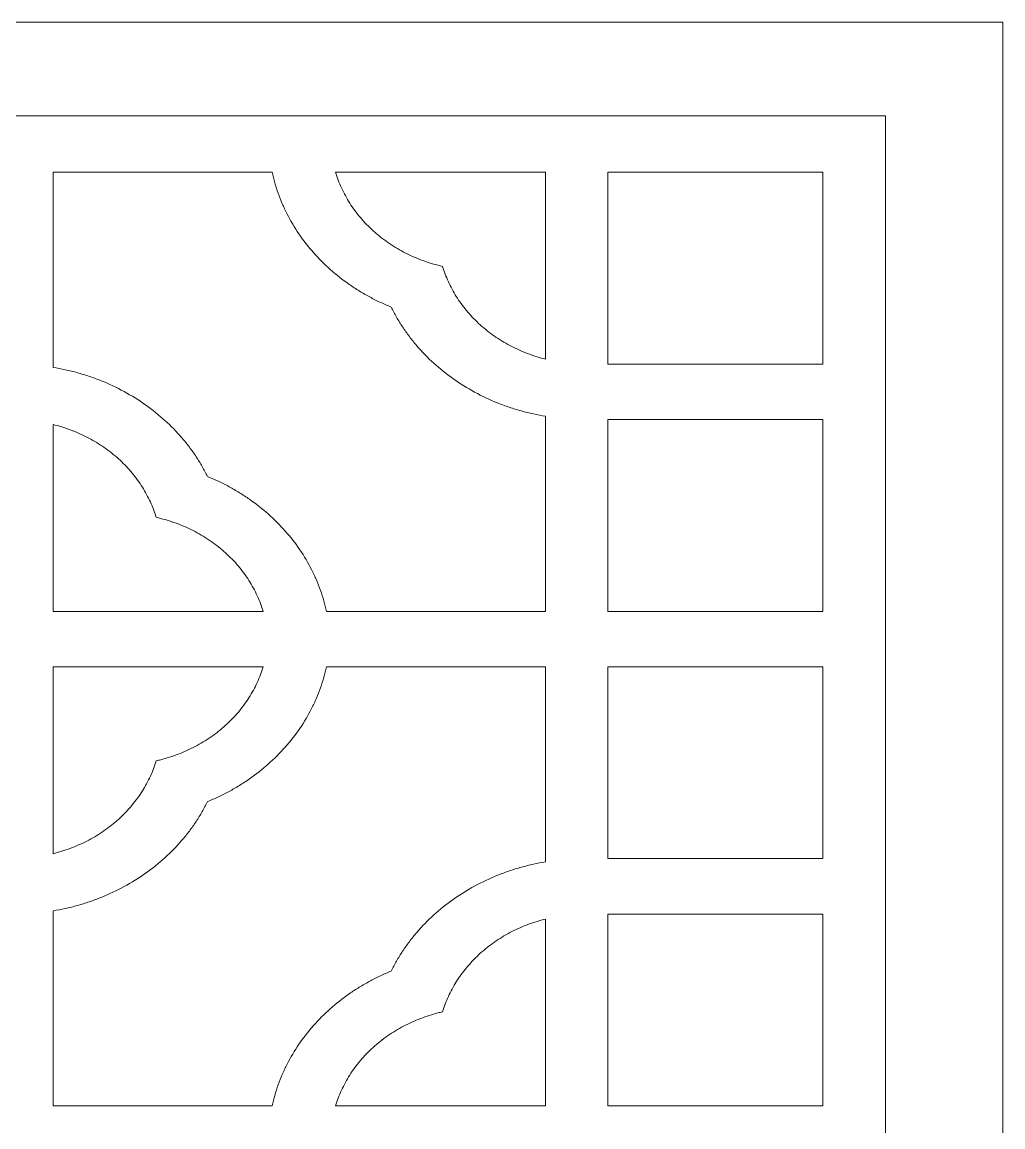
# Model space of a CAD drawing. Header units: centimetres. Extents: x -27.5 to -16.8, y -9.5 to 9.5.
# Drawn here: x -24.931 to -22.363, y 6.607 to 9.5 of the extents above; entities that cross this region are included whole.
import ezdxf

# ---------------------------------------------------------------- set-up
doc = ezdxf.new("R2010")
doc.units = ezdxf.units.CM
doc.header["$MEASUREMENT"] = 0
doc.layers.add('layer 1', color=7, linetype='Continuous')

msp = doc.modelspace()

# ---------------------------------------------------------------- linework, layer by layer
at = {"layer": 'layer 1', "color": 250, "lineweight": 9}
for points, knots in [([(-27.5, 9.5), (-27.5, 3.16667), (-27.5, -3.16664), (-27.5, -9.5), (-27.5, -9.5), (-25.78754, -9.5), (-24.07508, -9.5), (-22.36263, -9.5), (-22.36263, -9.5), (-22.36263, -3.16664), (-22.36263, 3.16667), (-22.36263, 9.5), (-22.36263, 9.5), (-24.07508, 9.5), (-25.78754, 9.5), (-27.5, 9.5)], [0, 0, 0, 0, 0.2, 0.2, 0.2, 0.2, 0.4, 0.4, 0.4, 0.4, 0.6, 0.6, 0.6, 0.6, 1, 1, 1, 1]), ([(-22.66971, -1.25389), (-22.66971, 2.24882), (-22.66971, 5.75153), (-22.66971, 9.25424), (-22.66971, 9.25424), (-24.17746, 9.25424), (-25.68521, 9.25424), (-27.19295, 9.25424), (-27.19295, 9.25424), (-27.19295, 5.75153), (-27.19295, 2.24882), (-27.19295, -1.25389), (-27.19295, -1.25389), (-25.68521, -1.25389), (-24.17746, -1.25389), (-22.66971, -1.25389)], [0, 0, 0, 0, 0.2, 0.2, 0.2, 0.2, 0.4, 0.4, 0.4, 0.4, 0.6, 0.6, 0.6, 0.6, 1, 1, 1, 1]), ([(-23.96464, 8.75374), (-23.96029, 8.74489), (-23.95568, 8.73621), (-23.95074, 8.7276), (-23.95074, 8.7276), (-23.94574, 8.71891), (-23.94045, 8.71032), (-23.93488, 8.70187), (-23.93488, 8.70187), (-23.92925, 8.69335), (-23.92336, 8.68499), (-23.91713, 8.67679), (-23.91713, 8.67679), (-23.9109, 8.66849), (-23.90435, 8.66045), (-23.89754, 8.65246), (-23.89754, 8.65246), (-23.88382, 8.63654), (-23.86897, 8.62121), (-23.85308, 8.60685), (-23.85308, 8.60685), (-23.83711, 8.59232), (-23.82013, 8.57876), (-23.80224, 8.56605), (-23.80224, 8.56605), (-23.78437, 8.55342), (-23.76568, 8.54183), (-23.74618, 8.53125), (-23.74618, 8.53125), (-23.72685, 8.52076), (-23.70681, 8.51127), (-23.68621, 8.50298), (-23.68621, 8.50298), (-23.67597, 8.49888), (-23.66564, 8.4951), (-23.65519, 8.49155), (-23.65519, 8.49155), (-23.64481, 8.488), (-23.63435, 8.48477), (-23.62376, 8.48183), (-23.62376, 8.48183), (-23.61327, 8.47892), (-23.60271, 8.47624), (-23.59208, 8.47395), (-23.59208, 8.47395), (-23.58154, 8.47157), (-23.57098, 8.46953), (-23.56035, 8.46779), (-23.56035, 8.46779), (-23.56035, 8.29756), (-23.56035, 8.12733), (-23.56035, 7.95709), (-23.56035, 7.95709), (-23.75155, 7.95709), (-23.94279, 7.95709), (-24.13396, 7.95709), (-24.13396, 7.95709), (-24.13597, 7.96632), (-24.13831, 7.97549), (-24.14094, 7.98463), (-24.14094, 7.98463), (-24.14356, 7.99386), (-24.14651, 8.00302), (-24.14979, 8.01219), (-24.14979, 8.01219), (-24.15302, 8.02133), (-24.15661, 8.0304), (-24.16051, 8.0394), (-24.16051, 8.0394), (-24.16438, 8.04847), (-24.16864, 8.05748), (-24.17315, 8.06632), (-24.17315, 8.06632), (-24.18223, 8.08423), (-24.19256, 8.1016), (-24.20401, 8.11839), (-24.20401, 8.11839), (-24.21553, 8.13537), (-24.2282, 8.15163), (-24.24197, 8.16719), (-24.24197, 8.16719), (-24.25569, 8.18272), (-24.27047, 8.19756), (-24.28621, 8.21154), (-24.28621, 8.21154), (-24.30183, 8.22542), (-24.31837, 8.23845), (-24.33574, 8.25053), (-24.33574, 8.25053), (-24.34433, 8.25651), (-24.35312, 8.26228), (-24.36208, 8.2678), (-24.36208, 8.2678), (-24.37101, 8.27325), (-24.38009, 8.27854), (-24.38932, 8.28352), (-24.38932, 8.28352), (-24.39846, 8.28849), (-24.40778, 8.29314), (-24.41722, 8.29763), (-24.41722, 8.29763), (-24.42657, 8.30205), (-24.43607, 8.30624), (-24.44567, 8.31011), (-24.44567, 8.31011), (-24.45, 8.31895), (-24.45468, 8.32764), (-24.4596, 8.3363), (-24.4596, 8.3363), (-24.46457, 8.34498), (-24.46984, 8.35352), (-24.47541, 8.36195), (-24.47541, 8.36195), (-24.48107, 8.37048), (-24.48698, 8.37884), (-24.49319, 8.38706), (-24.49319, 8.38706), (-24.49942, 8.39533), (-24.50597, 8.40346), (-24.5128, 8.41137), (-24.5128, 8.41137), (-24.52652, 8.42738), (-24.54136, 8.44261), (-24.55726, 8.45707), (-24.55726, 8.45707), (-24.57321, 8.4715), (-24.59018, 8.48516), (-24.60805, 8.49778), (-24.60805, 8.49778), (-24.62592, 8.5104), (-24.64463, 8.52202), (-24.66413, 8.53258), (-24.66413, 8.53258), (-24.68349, 8.54316), (-24.70351, 8.55255), (-24.7241, 8.56085), (-24.7241, 8.56085), (-24.73432, 8.56495), (-24.74465, 8.56882), (-24.75512, 8.57228), (-24.75512, 8.57228), (-24.7655, 8.57583), (-24.77599, 8.57908), (-24.78653, 8.58199), (-24.78653, 8.58199), (-24.79702, 8.58492), (-24.80761, 8.5876), (-24.81821, 8.58996), (-24.81821, 8.58996), (-24.82875, 8.59225), (-24.83933, 8.59432), (-24.84999, 8.59603), (-24.84999, 8.59603), (-24.84999, 8.76627), (-24.84999, 8.93652), (-24.84999, 9.10673), (-24.84999, 9.10673), (-24.65875, 9.10673), (-24.46753, 9.10673), (-24.27633, 9.10673), (-24.27633, 9.10673), (-24.27432, 9.09752), (-24.272, 9.08836), (-24.26939, 9.0792), (-24.26939, 9.0792), (-24.26676, 9.06996), (-24.26383, 9.06082), (-24.26055, 9.05173), (-24.26055, 9.05173), (-24.25727, 9.0425), (-24.25368, 9.03343), (-24.24983, 9.02442), (-24.24983, 9.02442), (-24.24591, 9.01535), (-24.2417, 9.00635), (-24.23716, 8.99753), (-24.23716, 8.99753), (-24.22807, 8.97961), (-24.21778, 8.96223), (-24.2063, 8.94543), (-24.2063, 8.94543), (-24.19478, 8.92853), (-24.18211, 8.91219), (-24.16837, 8.89666), (-24.16837, 8.89666), (-24.1546, 8.88111), (-24.13984, 8.86626), (-24.12413, 8.85231), (-24.12413, 8.85231), (-24.10848, 8.83841), (-24.09194, 8.82546), (-24.07458, 8.81332), (-24.07458, 8.81332), (-24.06596, 8.80732), (-24.05721, 8.80157), (-24.04821, 8.79612), (-24.04821, 8.79612), (-24.0393, 8.79057), (-24.03023, 8.78537), (-24.02097, 8.78033), (-24.02097, 8.78033), (-24.01183, 8.77543), (-24.00251, 8.77069), (-23.99309, 8.7662), (-23.99309, 8.7662), (-23.98372, 8.76178), (-23.97426, 8.75768), (-23.96464, 8.75374)], [0, 0, 0, 0, 0.0188679, 0.0188679, 0.0188679, 0.0188679, 0.0377358, 0.0377358, 0.0377358, 0.0377358, 0.0566038, 0.0566038, 0.0566038, 0.0566038, 0.0754717, 0.0754717, 0.0754717, 0.0754717, 0.0943396, 0.0943396, 0.0943396, 0.0943396, 0.1132075, 0.1132075, 0.1132075, 0.1132075, 0.1320755, 0.1320755, 0.1320755, 0.1320755, 0.1509434, 0.1509434, 0.1509434, 0.1509434, 0.1698113, 0.1698113, 0.1698113, 0.1698113, 0.1886792, 0.1886792, 0.1886792, 0.1886792, 0.2075472, 0.2075472, 0.2075472, 0.2075472, 0.2264151, 0.2264151, 0.2264151, 0.2264151, 0.245283, 0.245283, 0.245283, 0.245283, 0.2641509, 0.2641509, 0.2641509, 0.2641509, 0.2830189, 0.2830189, 0.2830189, 0.2830189, 0.3018868, 0.3018868, 0.3018868, 0.3018868, 0.3207547, 0.3207547, 0.3207547, 0.3207547, 0.3396226, 0.3396226, 0.3396226, 0.3396226, 0.3584906, 0.3584906, 0.3584906, 0.3584906, 0.3773585, 0.3773585, 0.3773585, 0.3773585, 0.3962264, 0.3962264, 0.3962264, 0.3962264, 0.4150943, 0.4150943, 0.4150943, 0.4150943, 0.4339623, 0.4339623, 0.4339623, 0.4339623, 0.4528302, 0.4528302, 0.4528302, 0.4528302, 0.4716981, 0.4716981, 0.4716981, 0.4716981, 0.490566, 0.490566, 0.490566, 0.490566, 0.509434, 0.509434, 0.509434, 0.509434, 0.5283019, 0.5283019, 0.5283019, 0.5283019, 0.5471698, 0.5471698, 0.5471698, 0.5471698, 0.5660377, 0.5660377, 0.5660377, 0.5660377, 0.5849057, 0.5849057, 0.5849057, 0.5849057, 0.6037736, 0.6037736, 0.6037736, 0.6037736, 0.6226415, 0.6226415, 0.6226415, 0.6226415, 0.6415094, 0.6415094, 0.6415094, 0.6415094, 0.6603774, 0.6603774, 0.6603774, 0.6603774, 0.6792453, 0.6792453, 0.6792453, 0.6792453, 0.6981132, 0.6981132, 0.6981132, 0.6981132, 0.7169811, 0.7169811, 0.7169811, 0.7169811, 0.7358491, 0.7358491, 0.7358491, 0.7358491, 0.754717, 0.754717, 0.754717, 0.754717, 0.7735849, 0.7735849, 0.7735849, 0.7735849, 0.7924528, 0.7924528, 0.7924528, 0.7924528, 0.8113208, 0.8113208, 0.8113208, 0.8113208, 0.8301887, 0.8301887, 0.8301887, 0.8301887, 0.8490566, 0.8490566, 0.8490566, 0.8490566, 0.8679245, 0.8679245, 0.8679245, 0.8679245, 0.8867925, 0.8867925, 0.8867925, 0.8867925, 0.9056604, 0.9056604, 0.9056604, 0.9056604, 0.9245283, 0.9245283, 0.9245283, 0.9245283, 0.9433962, 0.9433962, 0.9433962, 0.9433962, 0.9622642, 0.9622642, 0.9622642, 0.9622642, 1, 1, 1, 1]), ([(-23.56035, 9.10673), (-23.56035, 8.94369), (-23.56035, 8.78056), (-23.56035, 8.61743), (-23.56035, 8.61743), (-23.56789, 8.61933), (-23.57531, 8.62146), (-23.58273, 8.62375), (-23.58273, 8.62375), (-23.59022, 8.62604), (-23.59765, 8.62856), (-23.605, 8.63131), (-23.605, 8.63131), (-23.61982, 8.63686), (-23.63428, 8.64325), (-23.64837, 8.65042), (-23.64837, 8.65042), (-23.66252, 8.65768), (-23.67625, 8.66572), (-23.68935, 8.67456), (-23.68935, 8.67456), (-23.70254, 8.68341), (-23.71508, 8.69303), (-23.72687, 8.70338), (-23.72687, 8.70338), (-23.73872, 8.71371), (-23.74978, 8.72469), (-23.76002, 8.73621), (-23.76002, 8.73621), (-23.77022, 8.74773), (-23.77956, 8.75974), (-23.78802, 8.77227), (-23.78802, 8.77227), (-23.79638, 8.78459), (-23.8038, 8.79738), (-23.81035, 8.81048), (-23.81035, 8.81048), (-23.81354, 8.81694), (-23.81654, 8.82349), (-23.81929, 8.83014), (-23.81929, 8.83014), (-23.82201, 8.83666), (-23.82456, 8.84331), (-23.82685, 8.84993), (-23.82685, 8.84993), (-23.82801, 8.85341), (-23.82921, 8.85687), (-23.83037, 8.86035), (-23.83037, 8.86035), (-23.83429, 8.86138), (-23.83821, 8.86241), (-23.8421, 8.86342), (-23.8421, 8.86342), (-23.8498, 8.86539), (-23.85745, 8.86754), (-23.86508, 8.86997), (-23.86508, 8.86997), (-23.87273, 8.87242), (-23.88031, 8.8751), (-23.88781, 8.87795), (-23.88781, 8.87795), (-23.89539, 8.88088), (-23.90288, 8.88395), (-23.91026, 8.88727), (-23.91026, 8.88727), (-23.91768, 8.89066), (-23.92499, 8.89421), (-23.9322, 8.89799), (-23.9322, 8.89799), (-23.94668, 8.90564), (-23.96065, 8.9141), (-23.97399, 8.92342), (-23.97399, 8.92342), (-23.98741, 8.93272), (-24.0001, 8.94291), (-24.01206, 8.95373), (-24.01206, 8.95373), (-24.024, 8.96454), (-24.03511, 8.97604), (-24.04537, 8.9882), (-24.04537, 8.9882), (-24.05556, 9.00021), (-24.06477, 9.01283), (-24.07311, 9.02584), (-24.07311, 9.02584), (-24.08131, 9.03879), (-24.08858, 9.05212), (-24.09481, 9.0658), (-24.09481, 9.0658), (-24.09795, 9.07258), (-24.10079, 9.07936), (-24.10337, 9.08623), (-24.10337, 9.08623), (-24.10594, 9.09301), (-24.10828, 9.09988), (-24.11036, 9.10673), (-24.11036, 9.10673), (-23.92702, 9.10673), (-23.74369, 9.10673), (-23.56035, 9.10673)], [0, 0, 0, 0, 0.0384615, 0.0384615, 0.0384615, 0.0384615, 0.0769231, 0.0769231, 0.0769231, 0.0769231, 0.1153846, 0.1153846, 0.1153846, 0.1153846, 0.1538462, 0.1538462, 0.1538462, 0.1538462, 0.1923077, 0.1923077, 0.1923077, 0.1923077, 0.2307692, 0.2307692, 0.2307692, 0.2307692, 0.2692308, 0.2692308, 0.2692308, 0.2692308, 0.3076923, 0.3076923, 0.3076923, 0.3076923, 0.3461538, 0.3461538, 0.3461538, 0.3461538, 0.3846154, 0.3846154, 0.3846154, 0.3846154, 0.4230769, 0.4230769, 0.4230769, 0.4230769, 0.4615385, 0.4615385, 0.4615385, 0.4615385, 0.5, 0.5, 0.5, 0.5, 0.5384615, 0.5384615, 0.5384615, 0.5384615, 0.5769231, 0.5769231, 0.5769231, 0.5769231, 0.6153846, 0.6153846, 0.6153846, 0.6153846, 0.6538462, 0.6538462, 0.6538462, 0.6538462, 0.6923077, 0.6923077, 0.6923077, 0.6923077, 0.7307692, 0.7307692, 0.7307692, 0.7307692, 0.7692308, 0.7692308, 0.7692308, 0.7692308, 0.8076923, 0.8076923, 0.8076923, 0.8076923, 0.8461538, 0.8461538, 0.8461538, 0.8461538, 0.8846154, 0.8846154, 0.8846154, 0.8846154, 0.9230769, 0.9230769, 0.9230769, 0.9230769, 1, 1, 1, 1]), ([(-23.39763, 9.10673), (-23.20983, 9.10673), (-23.02198, 9.10673), (-22.8342, 9.10673), (-22.8342, 9.10673), (-22.8342, 8.93934), (-22.8342, 8.77188), (-22.8342, 8.60449), (-22.8342, 8.60449), (-23.02198, 8.60449), (-23.20983, 8.60449), (-23.39763, 8.60449), (-23.39763, 8.60449), (-23.39763, 8.77188), (-23.39763, 8.93934), (-23.39763, 9.10673)], [0, 0, 0, 0, 0.2, 0.2, 0.2, 0.2, 0.4, 0.4, 0.4, 0.4, 0.6, 0.6, 0.6, 0.6, 1, 1, 1, 1]), ([(-23.39763, 7.95709), (-23.39763, 8.12448), (-23.39763, 8.29195), (-23.39763, 8.45943), (-23.39763, 8.45943), (-23.20983, 8.45943), (-23.02198, 8.45943), (-22.8342, 8.45943), (-22.8342, 8.45943), (-22.8342, 8.29195), (-22.8342, 8.12448), (-22.8342, 7.95709), (-22.8342, 7.95709), (-23.02198, 7.95709), (-23.20983, 7.95709), (-23.39763, 7.95709)], [0, 0, 0, 0, 0.2, 0.2, 0.2, 0.2, 0.4, 0.4, 0.4, 0.4, 0.6, 0.6, 0.6, 0.6, 1, 1, 1, 1]), ([(-24.84999, 8.44639), (-24.84245, 8.44452), (-24.83498, 8.44239), (-24.82756, 8.4401), (-24.82756, 8.4401), (-24.82007, 8.4378), (-24.81269, 8.43528), (-24.80536, 8.43251), (-24.80536, 8.43251), (-24.79052, 8.42699), (-24.77604, 8.4206), (-24.76199, 8.41341), (-24.76199, 8.41341), (-24.74777, 8.40617), (-24.73409, 8.3981), (-24.72099, 8.38926), (-24.72099, 8.38926), (-24.70777, 8.38042), (-24.69526, 8.3708), (-24.68342, 8.36047), (-24.68342, 8.36047), (-24.67162, 8.35011), (-24.66053, 8.33923), (-24.65032, 8.32764), (-24.65032, 8.32764), (-24.64012, 8.31611), (-24.63077, 8.30411), (-24.62234, 8.29156), (-24.62234, 8.29156), (-24.61396, 8.27925), (-24.60651, 8.26647), (-24.60001, 8.25337), (-24.60001, 8.25337), (-24.59676, 8.24688), (-24.59375, 8.24033), (-24.59101, 8.23371), (-24.59101, 8.23371), (-24.58828, 8.22716), (-24.58576, 8.22054), (-24.58347, 8.2139), (-24.58347, 8.2139), (-24.58228, 8.21044), (-24.58109, 8.20696), (-24.57992, 8.2035), (-24.57992, 8.2035), (-24.576, 8.20247), (-24.57211, 8.20143), (-24.56819, 8.20049), (-24.56819, 8.20049), (-24.56049, 8.1985), (-24.55284, 8.1963), (-24.54528, 8.19385), (-24.54528, 8.19385), (-24.53761, 8.1914), (-24.53, 8.18881), (-24.52249, 8.18588), (-24.52249, 8.18588), (-24.51493, 8.18297), (-24.50746, 8.17988), (-24.50008, 8.17658), (-24.50008, 8.17658), (-24.49264, 8.17319), (-24.48533, 8.16961), (-24.47813, 8.16583), (-24.47813, 8.16583), (-24.46361, 8.15818), (-24.44964, 8.14973), (-24.4363, 8.14043), (-24.4363, 8.14043), (-24.42295, 8.13111), (-24.41023, 8.121), (-24.39828, 8.11012), (-24.39828, 8.11012), (-24.38632, 8.09931), (-24.37518, 8.08779), (-24.36497, 8.07571), (-24.36497, 8.07571), (-24.3548, 8.06364), (-24.34552, 8.05099), (-24.33722, 8.03798), (-24.33722, 8.03798), (-24.32898, 8.02504), (-24.32176, 8.01171), (-24.31548, 7.99805), (-24.31548, 7.99805), (-24.31241, 7.99134), (-24.30955, 7.98447), (-24.30696, 7.9776), (-24.30696, 7.9776), (-24.3044, 7.97081), (-24.30204, 7.96396), (-24.29998, 7.95709), (-24.29998, 7.95709), (-24.48331, 7.95709), (-24.66665, 7.95709), (-24.84999, 7.95709), (-24.84999, 7.95709), (-24.84999, 8.12022), (-24.84999, 8.28329), (-24.84999, 8.44639)], [0, 0, 0, 0, 0.0384615, 0.0384615, 0.0384615, 0.0384615, 0.0769231, 0.0769231, 0.0769231, 0.0769231, 0.1153846, 0.1153846, 0.1153846, 0.1153846, 0.1538462, 0.1538462, 0.1538462, 0.1538462, 0.1923077, 0.1923077, 0.1923077, 0.1923077, 0.2307692, 0.2307692, 0.2307692, 0.2307692, 0.2692308, 0.2692308, 0.2692308, 0.2692308, 0.3076923, 0.3076923, 0.3076923, 0.3076923, 0.3461538, 0.3461538, 0.3461538, 0.3461538, 0.3846154, 0.3846154, 0.3846154, 0.3846154, 0.4230769, 0.4230769, 0.4230769, 0.4230769, 0.4615385, 0.4615385, 0.4615385, 0.4615385, 0.5, 0.5, 0.5, 0.5, 0.5384615, 0.5384615, 0.5384615, 0.5384615, 0.5769231, 0.5769231, 0.5769231, 0.5769231, 0.6153846, 0.6153846, 0.6153846, 0.6153846, 0.6538462, 0.6538462, 0.6538462, 0.6538462, 0.6923077, 0.6923077, 0.6923077, 0.6923077, 0.7307692, 0.7307692, 0.7307692, 0.7307692, 0.7692308, 0.7692308, 0.7692308, 0.7692308, 0.8076923, 0.8076923, 0.8076923, 0.8076923, 0.8461538, 0.8461538, 0.8461538, 0.8461538, 0.8846154, 0.8846154, 0.8846154, 0.8846154, 0.9230769, 0.9230769, 0.9230769, 0.9230769, 1, 1, 1, 1]), ([(-24.27633, 6.6623), (-24.46753, 6.6623), (-24.65875, 6.6623), (-24.84999, 6.6623), (-24.84999, 6.6623), (-24.84999, 6.83254), (-24.84999, 7.00277), (-24.84999, 7.173), (-24.84999, 7.173), (-24.83933, 7.17474), (-24.82875, 7.17678), (-24.81821, 7.17916), (-24.81821, 7.17916), (-24.80761, 7.18152), (-24.79702, 7.18414), (-24.78653, 7.18705), (-24.78653, 7.18705), (-24.77599, 7.18995), (-24.7655, 7.19321), (-24.75512, 7.19676), (-24.75512, 7.19676), (-24.74465, 7.20031), (-24.73432, 7.20409), (-24.7241, 7.20828), (-24.7241, 7.20828), (-24.70351, 7.21655), (-24.68349, 7.22597), (-24.66413, 7.23646), (-24.66413, 7.23646), (-24.64463, 7.24702), (-24.62592, 7.25863), (-24.60805, 7.27133), (-24.60805, 7.27133), (-24.59018, 7.28395), (-24.57321, 7.29753), (-24.55726, 7.31206), (-24.55726, 7.31206), (-24.54136, 7.32651), (-24.52652, 7.34172), (-24.5128, 7.35767), (-24.5128, 7.35767), (-24.50597, 7.36564), (-24.49942, 7.37377), (-24.49319, 7.38197), (-24.49319, 7.38197), (-24.48698, 7.39027), (-24.48107, 7.39863), (-24.47541, 7.40708), (-24.47541, 7.40708), (-24.46984, 7.41553), (-24.46457, 7.42413), (-24.4596, 7.43281), (-24.4596, 7.43281), (-24.45468, 7.44142), (-24.45, 7.4501), (-24.44567, 7.45892), (-24.44567, 7.45892), (-24.43607, 7.46289), (-24.42657, 7.46706), (-24.41722, 7.47148), (-24.41722, 7.47148), (-24.40778, 7.4759), (-24.39846, 7.48064), (-24.38932, 7.48561), (-24.38932, 7.48561), (-24.38009, 7.49058), (-24.37101, 7.49578), (-24.36208, 7.5013), (-24.36208, 7.5013), (-24.35312, 7.50683), (-24.34433, 7.5126), (-24.33574, 7.5186), (-24.33574, 7.5186), (-24.31837, 7.53067), (-24.30183, 7.54369), (-24.28621, 7.55759), (-24.28621, 7.55759), (-24.27047, 7.57154), (-24.25569, 7.58632), (-24.24197, 7.60185), (-24.24197, 7.60185), (-24.2282, 7.6175), (-24.21553, 7.63374), (-24.20401, 7.65062), (-24.20401, 7.65062), (-24.19256, 7.66744), (-24.18223, 7.68489), (-24.17315, 7.70272), (-24.17315, 7.70272), (-24.16864, 7.71156), (-24.16438, 7.72056), (-24.16051, 7.72963), (-24.16051, 7.72963), (-24.15661, 7.73864), (-24.15302, 7.74778), (-24.14979, 7.75694), (-24.14979, 7.75694), (-24.14651, 7.76601), (-24.14356, 7.77518), (-24.14094, 7.78441), (-24.14094, 7.78441), (-24.13831, 7.79357), (-24.13597, 7.8028), (-24.13396, 7.81204), (-24.13396, 7.81204), (-23.94279, 7.81204), (-23.75155, 7.81204), (-23.56035, 7.81204), (-23.56035, 7.81204), (-23.56035, 7.6418), (-23.56035, 7.47157), (-23.56035, 7.30134), (-23.56035, 7.30134), (-23.57098, 7.2995), (-23.58154, 7.29746), (-23.59208, 7.29517), (-23.59208, 7.29517), (-23.60271, 7.29279), (-23.61327, 7.2902), (-23.62376, 7.2872), (-23.62376, 7.2872), (-23.63435, 7.28427), (-23.64481, 7.28104), (-23.65519, 7.27756), (-23.65519, 7.27756), (-23.66564, 7.27403), (-23.67597, 7.27016), (-23.68621, 7.26606), (-23.68621, 7.26606), (-23.70681, 7.25776), (-23.72685, 7.24837), (-23.74618, 7.23788), (-23.74618, 7.23788), (-23.76568, 7.2273), (-23.78437, 7.21561), (-23.80224, 7.20299), (-23.80224, 7.20299), (-23.82013, 7.19037), (-23.83711, 7.17678), (-23.85308, 7.16226), (-23.85308, 7.16226), (-23.86897, 7.14783), (-23.88382, 7.13259), (-23.89754, 7.11656), (-23.89754, 7.11656), (-23.90435, 7.10868), (-23.9109, 7.10054), (-23.91713, 7.09227), (-23.91713, 7.09227), (-23.92336, 7.08405), (-23.92925, 7.07569), (-23.93488, 7.06717), (-23.93488, 7.06717), (-23.94045, 7.05871), (-23.94574, 7.05019), (-23.95074, 7.04151), (-23.95074, 7.04151), (-23.95568, 7.03292), (-23.96029, 7.02414), (-23.96464, 7.0153), (-23.96464, 7.0153), (-23.97426, 7.01145), (-23.98372, 7.00726), (-23.99309, 7.00284), (-23.99309, 7.00284), (-24.00251, 6.99842), (-24.01183, 6.99367), (-24.02097, 6.9887), (-24.02097, 6.9887), (-24.03023, 6.98376), (-24.0393, 6.97846), (-24.04821, 6.97301), (-24.04821, 6.97301), (-24.05721, 6.96749), (-24.06596, 6.96172), (-24.07458, 6.95572), (-24.07458, 6.95572), (-24.09194, 6.94364), (-24.10848, 6.93063), (-24.12413, 6.91675), (-24.12413, 6.91675), (-24.13984, 6.90277), (-24.1546, 6.888), (-24.16837, 6.8724), (-24.16837, 6.8724), (-24.18211, 6.85684), (-24.19478, 6.84058), (-24.2063, 6.82369), (-24.2063, 6.82369), (-24.21778, 6.80679), (-24.22807, 6.78945), (-24.23716, 6.7716), (-24.23716, 6.7716), (-24.2417, 6.76269), (-24.24591, 6.75378), (-24.24983, 6.74468), (-24.24983, 6.74468), (-24.25368, 6.73561), (-24.25727, 6.72654), (-24.26055, 6.71738), (-24.26055, 6.71738), (-24.26383, 6.7083), (-24.26676, 6.69907), (-24.26939, 6.68984), (-24.26939, 6.68984), (-24.272, 6.68077), (-24.27432, 6.67154), (-24.27633, 6.6623)], [0, 0, 0, 0, 0.0188679, 0.0188679, 0.0188679, 0.0188679, 0.0377358, 0.0377358, 0.0377358, 0.0377358, 0.0566038, 0.0566038, 0.0566038, 0.0566038, 0.0754717, 0.0754717, 0.0754717, 0.0754717, 0.0943396, 0.0943396, 0.0943396, 0.0943396, 0.1132075, 0.1132075, 0.1132075, 0.1132075, 0.1320755, 0.1320755, 0.1320755, 0.1320755, 0.1509434, 0.1509434, 0.1509434, 0.1509434, 0.1698113, 0.1698113, 0.1698113, 0.1698113, 0.1886792, 0.1886792, 0.1886792, 0.1886792, 0.2075472, 0.2075472, 0.2075472, 0.2075472, 0.2264151, 0.2264151, 0.2264151, 0.2264151, 0.245283, 0.245283, 0.245283, 0.245283, 0.2641509, 0.2641509, 0.2641509, 0.2641509, 0.2830189, 0.2830189, 0.2830189, 0.2830189, 0.3018868, 0.3018868, 0.3018868, 0.3018868, 0.3207547, 0.3207547, 0.3207547, 0.3207547, 0.3396226, 0.3396226, 0.3396226, 0.3396226, 0.3584906, 0.3584906, 0.3584906, 0.3584906, 0.3773585, 0.3773585, 0.3773585, 0.3773585, 0.3962264, 0.3962264, 0.3962264, 0.3962264, 0.4150943, 0.4150943, 0.4150943, 0.4150943, 0.4339623, 0.4339623, 0.4339623, 0.4339623, 0.4528302, 0.4528302, 0.4528302, 0.4528302, 0.4716981, 0.4716981, 0.4716981, 0.4716981, 0.490566, 0.490566, 0.490566, 0.490566, 0.509434, 0.509434, 0.509434, 0.509434, 0.5283019, 0.5283019, 0.5283019, 0.5283019, 0.5471698, 0.5471698, 0.5471698, 0.5471698, 0.5660377, 0.5660377, 0.5660377, 0.5660377, 0.5849057, 0.5849057, 0.5849057, 0.5849057, 0.6037736, 0.6037736, 0.6037736, 0.6037736, 0.6226415, 0.6226415, 0.6226415, 0.6226415, 0.6415094, 0.6415094, 0.6415094, 0.6415094, 0.6603774, 0.6603774, 0.6603774, 0.6603774, 0.6792453, 0.6792453, 0.6792453, 0.6792453, 0.6981132, 0.6981132, 0.6981132, 0.6981132, 0.7169811, 0.7169811, 0.7169811, 0.7169811, 0.7358491, 0.7358491, 0.7358491, 0.7358491, 0.754717, 0.754717, 0.754717, 0.754717, 0.7735849, 0.7735849, 0.7735849, 0.7735849, 0.7924528, 0.7924528, 0.7924528, 0.7924528, 0.8113208, 0.8113208, 0.8113208, 0.8113208, 0.8301887, 0.8301887, 0.8301887, 0.8301887, 0.8490566, 0.8490566, 0.8490566, 0.8490566, 0.8679245, 0.8679245, 0.8679245, 0.8679245, 0.8867925, 0.8867925, 0.8867925, 0.8867925, 0.9056604, 0.9056604, 0.9056604, 0.9056604, 0.9245283, 0.9245283, 0.9245283, 0.9245283, 0.9433962, 0.9433962, 0.9433962, 0.9433962, 0.9622642, 0.9622642, 0.9622642, 0.9622642, 1, 1, 1, 1]), ([(-24.29998, 7.81204), (-24.30204, 7.80509), (-24.3044, 7.79822), (-24.30696, 7.79142), (-24.30696, 7.79142), (-24.30955, 7.78457), (-24.31241, 7.77779), (-24.31548, 7.77098), (-24.31548, 7.77098), (-24.32176, 7.75733), (-24.32898, 7.744), (-24.33722, 7.73112), (-24.33722, 7.73112), (-24.34552, 7.71804), (-24.3548, 7.70549), (-24.36497, 7.69342), (-24.36497, 7.69342), (-24.37518, 7.68125), (-24.38632, 7.66982), (-24.39828, 7.65891), (-24.39828, 7.65891), (-24.41023, 7.6481), (-24.42295, 7.638), (-24.4363, 7.62861), (-24.4363, 7.62861), (-24.44964, 7.61937), (-24.46361, 7.61085), (-24.47813, 7.6032), (-24.47813, 7.6032), (-24.48533, 7.59942), (-24.49264, 7.59587), (-24.50008, 7.59255), (-24.50008, 7.59255), (-24.50746, 7.58916), (-24.51493, 7.58607), (-24.52249, 7.58316), (-24.52249, 7.58316), (-24.53, 7.58032), (-24.53761, 7.57764), (-24.54528, 7.57518), (-24.54528, 7.57518), (-24.55284, 7.57282), (-24.56049, 7.5706), (-24.56819, 7.56863), (-24.56819, 7.56863), (-24.57211, 7.5676), (-24.576, 7.56657), (-24.57992, 7.56556), (-24.57992, 7.56556), (-24.58109, 7.56217), (-24.58228, 7.55869), (-24.58347, 7.55521), (-24.58347, 7.55521), (-24.58576, 7.54852), (-24.58828, 7.54197), (-24.59101, 7.53532), (-24.59101, 7.53532), (-24.59375, 7.52877), (-24.59676, 7.52222), (-24.60001, 7.51576), (-24.60001, 7.51576), (-24.60651, 7.50256), (-24.61396, 7.48987), (-24.62234, 7.47748), (-24.62234, 7.47748), (-24.63077, 7.46502), (-24.64012, 7.45294), (-24.65032, 7.44142), (-24.65032, 7.44142), (-24.66053, 7.4299), (-24.67162, 7.41893), (-24.68342, 7.40857), (-24.68342, 7.40857), (-24.69526, 7.39833), (-24.70777, 7.38869), (-24.72099, 7.37977), (-24.72099, 7.37977), (-24.73409, 7.37093), (-24.74777, 7.36289), (-24.76199, 7.35563), (-24.76199, 7.35563), (-24.77604, 7.34844), (-24.79052, 7.34204), (-24.80536, 7.33652), (-24.80536, 7.33652), (-24.81269, 7.33384), (-24.82007, 7.33132), (-24.82756, 7.32894), (-24.82756, 7.32894), (-24.83498, 7.32667), (-24.84245, 7.32461), (-24.84999, 7.32271), (-24.84999, 7.32271), (-24.84999, 7.48577), (-24.84999, 7.6489), (-24.84999, 7.81204), (-24.84999, 7.81204), (-24.66665, 7.81204), (-24.48331, 7.81204), (-24.29998, 7.81204)], [0, 0, 0, 0, 0.0384615, 0.0384615, 0.0384615, 0.0384615, 0.0769231, 0.0769231, 0.0769231, 0.0769231, 0.1153846, 0.1153846, 0.1153846, 0.1153846, 0.1538462, 0.1538462, 0.1538462, 0.1538462, 0.1923077, 0.1923077, 0.1923077, 0.1923077, 0.2307692, 0.2307692, 0.2307692, 0.2307692, 0.2692308, 0.2692308, 0.2692308, 0.2692308, 0.3076923, 0.3076923, 0.3076923, 0.3076923, 0.3461538, 0.3461538, 0.3461538, 0.3461538, 0.3846154, 0.3846154, 0.3846154, 0.3846154, 0.4230769, 0.4230769, 0.4230769, 0.4230769, 0.4615385, 0.4615385, 0.4615385, 0.4615385, 0.5, 0.5, 0.5, 0.5, 0.5384615, 0.5384615, 0.5384615, 0.5384615, 0.5769231, 0.5769231, 0.5769231, 0.5769231, 0.6153846, 0.6153846, 0.6153846, 0.6153846, 0.6538462, 0.6538462, 0.6538462, 0.6538462, 0.6923077, 0.6923077, 0.6923077, 0.6923077, 0.7307692, 0.7307692, 0.7307692, 0.7307692, 0.7692308, 0.7692308, 0.7692308, 0.7692308, 0.8076923, 0.8076923, 0.8076923, 0.8076923, 0.8461538, 0.8461538, 0.8461538, 0.8461538, 0.8846154, 0.8846154, 0.8846154, 0.8846154, 0.9230769, 0.9230769, 0.9230769, 0.9230769, 1, 1, 1, 1]), ([(-22.8342, 7.3097), (-23.02198, 7.3097), (-23.20983, 7.3097), (-23.39763, 7.3097), (-23.39763, 7.3097), (-23.39763, 7.47709), (-23.39763, 7.64455), (-23.39763, 7.81204), (-23.39763, 7.81204), (-23.20983, 7.81204), (-23.02198, 7.81204), (-22.8342, 7.81204), (-22.8342, 7.81204), (-22.8342, 7.64455), (-22.8342, 7.47709), (-22.8342, 7.3097)], [0, 0, 0, 0, 0.2, 0.2, 0.2, 0.2, 0.4, 0.4, 0.4, 0.4, 0.6, 0.6, 0.6, 0.6, 1, 1, 1, 1]), ([(-23.56035, 7.15161), (-23.56035, 6.98847), (-23.56035, 6.82543), (-23.56035, 6.6623), (-23.56035, 6.6623), (-23.74369, 6.6623), (-23.92702, 6.6623), (-24.11036, 6.6623), (-24.11036, 6.6623), (-24.10828, 6.66915), (-24.10594, 6.67603), (-24.10337, 6.6829), (-24.10337, 6.6829), (-24.10079, 6.68977), (-24.09795, 6.69655), (-24.09481, 6.70326), (-24.09481, 6.70326), (-24.08858, 6.71689), (-24.08131, 6.73025), (-24.07311, 6.74319), (-24.07311, 6.74319), (-24.06477, 6.7563), (-24.05556, 6.76883), (-24.04537, 6.7809), (-24.04537, 6.7809), (-24.03511, 6.793), (-24.024, 6.80452), (-24.01206, 6.8154), (-24.01206, 6.8154), (-24.0001, 6.82621), (-23.98741, 6.83632), (-23.97399, 6.84564), (-23.97399, 6.84564), (-23.96065, 6.85494), (-23.94668, 6.86339), (-23.9322, 6.87105), (-23.9322, 6.87105), (-23.92499, 6.87483), (-23.91768, 6.87838), (-23.91026, 6.88179), (-23.91026, 6.88179), (-23.90288, 6.88509), (-23.89539, 6.88825), (-23.88781, 6.89109), (-23.88781, 6.89109), (-23.88031, 6.894), (-23.87273, 6.89668), (-23.86508, 6.89906), (-23.86508, 6.89906), (-23.85745, 6.90151), (-23.8498, 6.90371), (-23.8421, 6.90568), (-23.8421, 6.90568), (-23.83821, 6.90671), (-23.83429, 6.90765), (-23.83037, 6.90868), (-23.83037, 6.90868), (-23.82921, 6.91217), (-23.82801, 6.91563), (-23.82685, 6.91911), (-23.82685, 6.91911), (-23.82456, 6.92573), (-23.82201, 6.93237), (-23.81929, 6.93892), (-23.81929, 6.93892), (-23.81654, 6.94554), (-23.81354, 6.9521), (-23.81035, 6.95858), (-23.81035, 6.95858), (-23.8038, 6.97166), (-23.79638, 6.98447), (-23.78802, 6.99684), (-23.78802, 6.99684), (-23.77956, 7.00932), (-23.77022, 7.02139), (-23.76002, 7.03283), (-23.76002, 7.03283), (-23.74978, 7.04444), (-23.73872, 7.05541), (-23.72687, 7.06568), (-23.72687, 7.06568), (-23.71508, 7.07601), (-23.70254, 7.08563), (-23.68935, 7.09454), (-23.68935, 7.09454), (-23.67625, 7.10338), (-23.66252, 7.11145), (-23.64837, 7.11871), (-23.64837, 7.11871), (-23.63428, 7.12588), (-23.61982, 7.1322), (-23.605, 7.13772), (-23.605, 7.13772), (-23.59765, 7.14047), (-23.59022, 7.14302), (-23.58273, 7.14537), (-23.58273, 7.14537), (-23.57531, 7.14767), (-23.56789, 7.1497), (-23.56035, 7.15161)], [0, 0, 0, 0, 0.0384615, 0.0384615, 0.0384615, 0.0384615, 0.0769231, 0.0769231, 0.0769231, 0.0769231, 0.1153846, 0.1153846, 0.1153846, 0.1153846, 0.1538462, 0.1538462, 0.1538462, 0.1538462, 0.1923077, 0.1923077, 0.1923077, 0.1923077, 0.2307692, 0.2307692, 0.2307692, 0.2307692, 0.2692308, 0.2692308, 0.2692308, 0.2692308, 0.3076923, 0.3076923, 0.3076923, 0.3076923, 0.3461538, 0.3461538, 0.3461538, 0.3461538, 0.3846154, 0.3846154, 0.3846154, 0.3846154, 0.4230769, 0.4230769, 0.4230769, 0.4230769, 0.4615385, 0.4615385, 0.4615385, 0.4615385, 0.5, 0.5, 0.5, 0.5, 0.5384615, 0.5384615, 0.5384615, 0.5384615, 0.5769231, 0.5769231, 0.5769231, 0.5769231, 0.6153846, 0.6153846, 0.6153846, 0.6153846, 0.6538462, 0.6538462, 0.6538462, 0.6538462, 0.6923077, 0.6923077, 0.6923077, 0.6923077, 0.7307692, 0.7307692, 0.7307692, 0.7307692, 0.7692308, 0.7692308, 0.7692308, 0.7692308, 0.8076923, 0.8076923, 0.8076923, 0.8076923, 0.8461538, 0.8461538, 0.8461538, 0.8461538, 0.8846154, 0.8846154, 0.8846154, 0.8846154, 0.9230769, 0.9230769, 0.9230769, 0.9230769, 1, 1, 1, 1]), ([(-22.8342, 7.16464), (-22.8342, 6.99716), (-22.8342, 6.82976), (-22.8342, 6.6623), (-22.8342, 6.6623), (-23.02198, 6.6623), (-23.20983, 6.6623), (-23.39763, 6.6623), (-23.39763, 6.6623), (-23.39763, 6.82976), (-23.39763, 6.99716), (-23.39763, 7.16464), (-23.39763, 7.16464), (-23.20983, 7.16464), (-23.02198, 7.16464), (-22.8342, 7.16464)], [0, 0, 0, 0, 0.2, 0.2, 0.2, 0.2, 0.4, 0.4, 0.4, 0.4, 0.6, 0.6, 0.6, 0.6, 1, 1, 1, 1])]:
    msp.add_open_spline(points, degree=3, knots=knots, dxfattribs=at)

doc.saveas('drawing.dxf')
